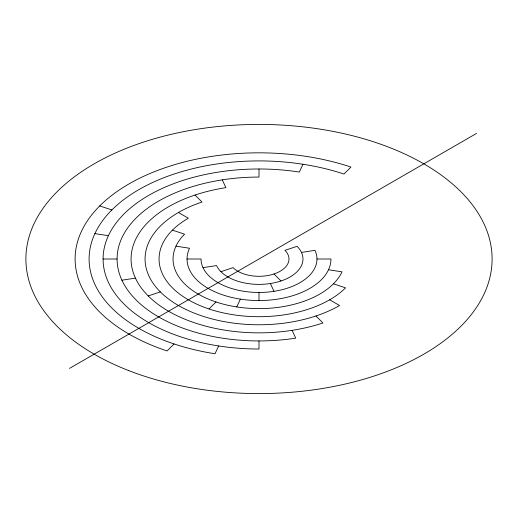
<?xml version="1.0" encoding="UTF-8"?>
<svg xmlns="http://www.w3.org/2000/svg" width="518" height="518" viewBox="0 0 518 518"><rect width="100%" height="100%" fill="white"/><g stroke="black" fill="none" stroke-linecap="round" stroke-linejoin="round"><path stroke-width="0.78" d="M218.648 345.946L215.028 353.749A169.904 98.09 0 0 1 102.033 221.464A169.904 98.09 0 0 1 343.952 174.048L350.945 167.055A183.896 106.171 0 0 0 99.741 205.918A183.896 106.171 0 0 0 167.055 350.945L174.048 343.952M236.758 306.928L240.378 299.126M302.972 164.251L299.352 172.054A155.912 90.015 0 0 0 104.422 247.248A155.912 90.015 0 0 0 259 349.015L259 340.935M209.032 308.968L216.025 301.975M69.503 368.408L476.56 133.391M148.213 295.927L160.334 291.887M220.921 271.691L233.042 267.651A29.979 17.308 0 0 0 273.99 273.99L280.983 280.983M121.918 280.206L135.438 278.114M203.011 267.664L216.53 265.572A43.972 25.388 0 0 0 275.829 282.452A43.972 25.388 0 0 0 297.079 246.309L284.958 250.349A29.979 17.308 0 0 1 273.99 273.99M301.47 252.428L314.989 250.336A57.964 33.463 0 0 1 266.563 292.178A57.964 33.463 0 0 1 201.036 259L187.043 259M103.088 259L117.081 259M316.964 259L330.957 259A71.957 41.544 0 0 1 249.611 300.187A71.957 41.544 0 0 1 189.497 248.245L175.984 246.16M94.885 233.612L108.404 235.703M328.503 269.755L342.016 271.84A85.949 49.618 0 0 1 226.107 304.843A85.949 49.618 0 0 1 184.57 234.188L172.449 230.147M99.741 205.918L111.862 209.952M333.43 283.812L345.551 287.853A99.942 57.699 0 0 1 198.161 304.778A99.942 57.699 0 0 1 188.332 218.201L178.438 212.49M329.668 299.799L339.562 305.51A113.934 65.78 0 0 1 168.609 299.041A113.934 65.78 0 0 1 202.033 202.033L195.04 195.04M315.967 315.967L322.96 322.96A127.927 73.854 0 0 1 140.812 287.263A127.927 73.854 0 0 1 225.893 187.658L222.267 179.856M270.383 283.521L274.003 291.323M292.107 330.342L295.733 338.144A141.919 81.935 0 0 1 118.298 269.697A141.919 81.935 0 0 1 259 177.065L259 168.985M259 292.463L259 300.544M128.347 370.454A233.1 134.576 0 0 0 491.504 268.602A233.1 134.576 0 0 0 157.148 137.95A233.1 134.576 0 0 0 128.347 370.454"/></g></svg>
